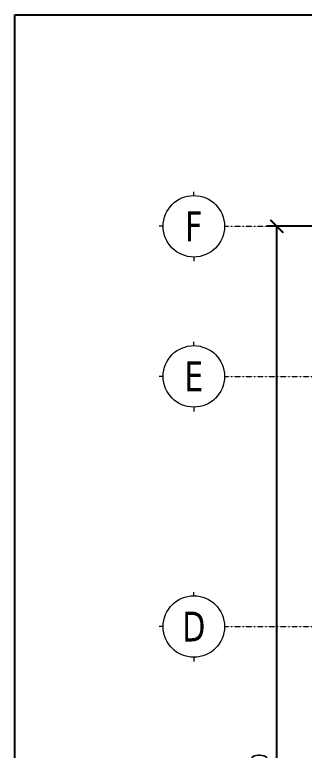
# Model space of a CAD drawing. Header units: inches. Extents: x 21100 to 33138, y 8125 to 24445.
# Drawn here: x 21100 to 23995, y 17094 to 24445 of the extents above; entities that cross this region are included whole.
import ezdxf
from ezdxf.enums import TextEntityAlignment as Align

# ---------------------------------------------------------------- set-up
doc = ezdxf.new("R2010")
doc.units = ezdxf.units.IN
doc.header["$MEASUREMENT"] = 0
doc.linetypes.add('( Hidden )', pattern=[0.375, 0.25, -0.125])
doc.linetypes.add('DASHDOT', pattern=[1, 0.5, -0.25, 0, -0.25])
doc.layers.get('Defpoints').update_dxf_attribs({"color": 251})
for name, color, linetype, lineweight in [('GARIS_AS', 8, 'DASHDOT', 0), ('GARIS_DIM', 2, 'Continuous', 5), ('not', 7, 'Continuous', 0)]:
    doc.layers.add(name, color=color, linetype=linetype, lineweight=lineweight)
doc.styles.add('ROMANS', font='romans.shx', dxfattribs={"width": 0.9})
doc.styles.add('style1', font='tahoma.ttf')
doc.dimstyles.new('100 (CM)', dxfattribs={"dimscale": 100, "dimtxt": 1.5, "dimasz": 1.3, "dimexe": 1, "dimexo": 1, "dimgap": 1, "dimtad": 1, "dimdec": 0, "dimlfac": 0.1, "dimzin": 0, "dimdsep": 46, "dimtxsty": 'ROMANS', "dimblk": 'ARCHTICK', "dimcen": 0.09, "dimclrt": 6, "dimadec": 0, "dimazin": 0, "dimtfac": 1, "dimtdec": 0, "dimtmove": 0, "dimatfit": 3, "dimfxl": 1, "dimtolj": 1, "dimtzin": 0, "dimarcsym": 0})

# ---------------------------------------------------------------- blocks, each defined once
blk = doc.blocks.new('_ArchTick')
at = {"color": 0, "linetype": 'ByBlock', "const_width": 0.15}
blk.add_lwpolyline([(-0.5, -0.5), (0.5, 0.5)], dxfattribs=at)
blk = doc.blocks.new('*D45')
at = {"layer": 'Defpoints', "color": 0, "ltscale": 2, "transparency": 16777216}
for p in [(23719.5, 22330.8), (24948.5, 22330.8), (24948.5, 11330.8)]:
    blk.add_point(p, dxfattribs=at)
at = {"layer": 'GARIS_DIM', "color": 0, "linetype": '( Hidden )', "lineweight": -2, "ltscale": 2, "transparency": 16777216}
for p, q in [((24848.5, 22330.8), (23619.5, 22330.8)), ((24848.5, 11330.8), (23619.5, 11330.8))]:
    blk.add_line(p, q, dxfattribs=at)
at = {"layer": 'GARIS_DIM', "color": 0, "lineweight": -2, "ltscale": 2, "transparency": 16777216}
blk.add_line((23719.5, 11330.8), (23719.5, 22330.8), dxfattribs=at)
at = {"layer": 'GARIS_DIM', "color": 0, "lineweight": -2, "ltscale": 2, "transparency": 16777216, "xscale": 130, "yscale": 130, "zscale": 130}
for p, rotation in [((23719.5, 22330.8), 90), ((23719.5, 11330.8), 270)]:
    blk.add_blockref('_ArchTick', p, dxfattribs=dict(at, rotation=rotation))
at = {"layer": 'GARIS_DIM', "color": 6, "ltscale": 2, "transparency": 16777216, "insert": (23544.5, 16830.8), "char_height": 150, "attachment_point": 5, "rotation": 90, "style": 'ROMANS'}
blk.add_mtext('\\A1;1100', dxfattribs=at)
blk = doc.blocks.new('AS')
at = {"layer": 'not', "ltscale": 5}
for p, q in [((0, 0.384), (0, 0.4313)), ((-0.384, 0), (-0.4313, 0)), ((0.384, 0), (0.432, 0)), ((0, -0.384), (0, -0.4373))]:
    blk.add_line(p, q, dxfattribs=at)
blk.add_circle((0, 0), 0.384, dxfattribs=at)
at = {"layer": 'not', "color": 1, "ltscale": 5, "style": 'style1', "width": 0.6}
blk.add_attdef('AS', text='', height=0.256, dxfattribs=at).set_placement((0, 0), align=Align.MIDDLE_CENTER)

msp = doc.modelspace()

# ---------------------------------------------------------------- linework, layer by layer
msp.add_lwpolyline([(21100.1, 24445.1), (33138.3, 24445.1), (33138.3, 8124.9), (21100.1, 8124.9)], close=True)
at = {"layer": 'GARIS_AS'}
for p, q in [((23236.2, 22330.8), (31148.5, 22330.8)), ((23236.2, 20830.8), (31148.5, 20830.8)), ((23236.2, 18330.8), (31148.5, 18330.8))]:
    msp.add_line(p, q, dxfattribs=at)

# ---------------------------------------------------------------- block references
at = {"layer": 'not'}
ref = msp.add_blockref('AS', (22890.6, 22330.8), dxfattribs=dict(at, xscale=800, yscale=800, zscale=800))
ref.add_attrib('AS', 'F', dxfattribs={"color": 1, "ltscale": 5, "height": 300, "style": 'style1', "width": 0.85}).set_placement((22890.6, 22330.8), align=Align.MIDDLE_CENTER)
ref = msp.add_blockref('AS', (22890.6, 20830.8), dxfattribs=dict(at, xscale=800, yscale=800, zscale=800))
ref.add_attrib('AS', 'E', dxfattribs={"color": 1, "ltscale": 5, "height": 300, "style": 'style1', "width": 0.85}).set_placement((22890.6, 20830.8), align=Align.MIDDLE_CENTER)
ref = msp.add_blockref('AS', (22890.6, 18330.8), dxfattribs=dict(at, xscale=800, yscale=800, zscale=800))
ref.add_attrib('AS', 'D', dxfattribs={"color": 1, "ltscale": 5, "height": 300, "style": 'style1', "width": 0.85}).set_placement((22890.6, 18330.8), align=Align.MIDDLE_CENTER)

# ---------------------------------------------------------------- dimensions: what is measured, and where the dimension line sits
at = {"layer": 'GARIS_DIM', "ltscale": 2}
dim = msp.add_linear_dim(base=(23719.5, 22330.8), p1=(24948.5, 11330.8), p2=(24948.5, 22330.8), angle=90, dimstyle='100 (CM)', dxfattribs=at)
dim.commit()
dim.dimension.update_dxf_attribs({"geometry": '*D45', "text_midpoint": (23544.5, 16830.8)})

doc.saveas('drawing.dxf')
